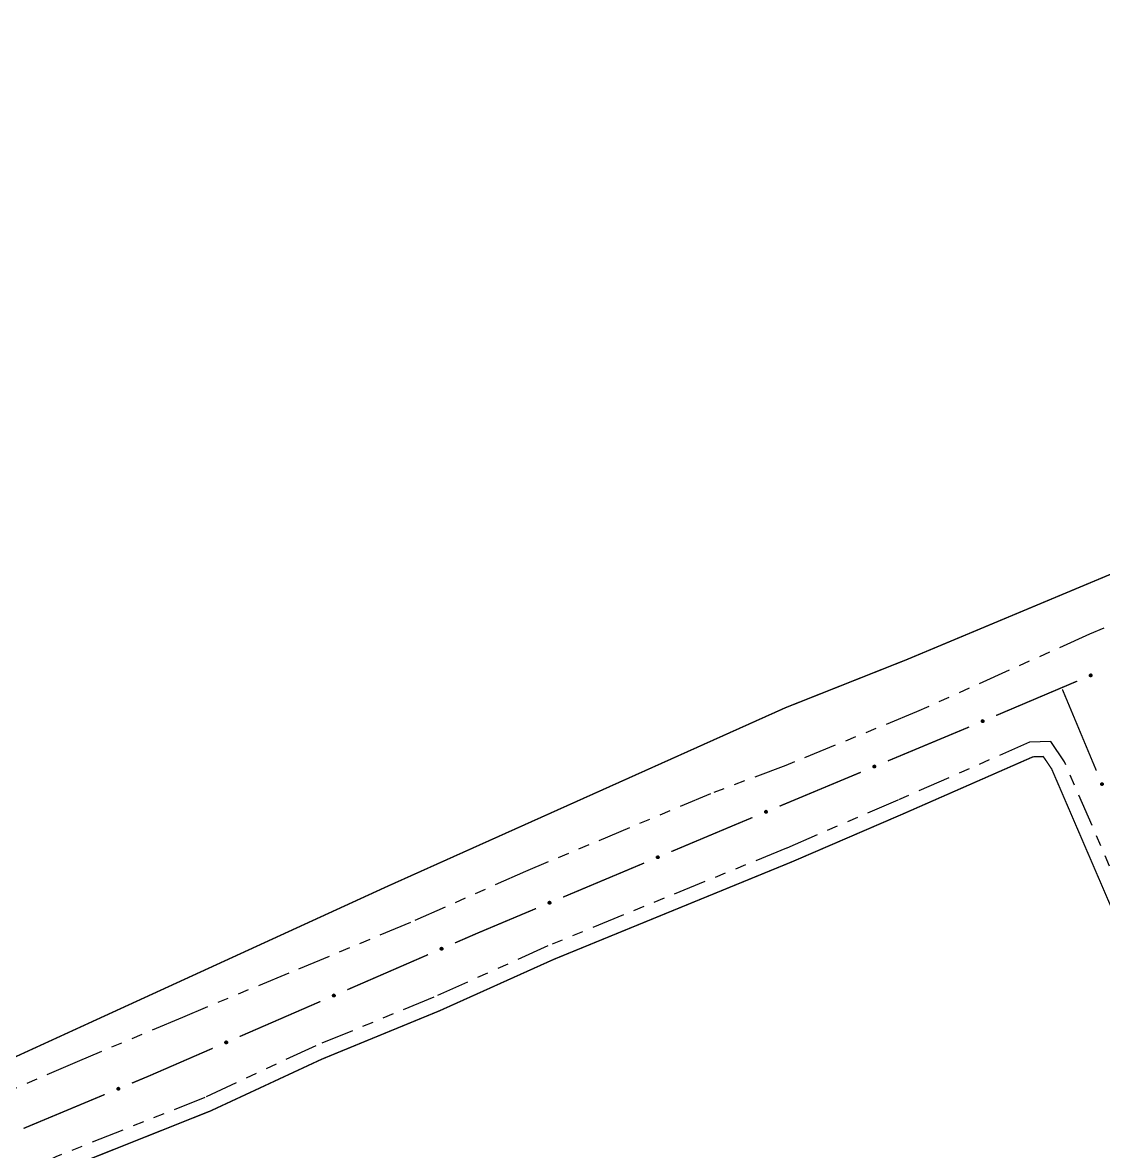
# Model space of a CAD drawing. Extents: x 212200 to 214553, y 4880545 to 4882659.
# Drawn here: x 212517.2 to 212664.5, y 4881722.6 to 4881876.5 of the extents above; entities that cross this region are included whole.
import ezdxf

# ---------------------------------------------------------------- set-up
doc = ezdxf.new("R2010")
doc.units = 0
doc.header["$LTSCALE"] = 1.5
doc.header["$MEASUREMENT"] = 0
doc.linetypes.add('TRACO_12', pattern=[2.5, 2, -0.5])
doc.linetypes.add('TRACO_25', pattern=[8, 3, -1, 1, -1, 1, -1])
for name, color, linetype in [('RU-QUADRA', 210, 'CONTINUOUS'), ('SV-EIXO-RUA-N-PAV', 6, 'CONTINUOUS'), ('SV-RUA-NAO-PAV', 7, 'CONTINUOUS')]:
    doc.layers.add(name, color=color, linetype=linetype)

msp = doc.modelspace()

# ---------------------------------------------------------------- linework, layer by layer
at = {"layer": 'RU-QUADRA', "linetype": 'TRACO_12', "const_width": 0.18, "flags": 128}
for points in [[(212489.164757, 4881986.135193), (212488.948578, 4881959.321952), (212489.167826, 4881927.808187), (212488.891121, 4881882.507408), (212432.397403, 4881793.455384), (212417.882575, 4881763.02328), (212416.805336, 4881738.65747), (212433.900467, 4881700.932708), (212505.018292, 4881730.37495), (212566.987452, 4881758.776146), (212621.178855, 4881783.091815), (212637.742347, 4881789.662463), (212676.918309, 4881806.061625), (212691.15408, 4881829.640669), (212710.048323, 4881861.859366), (212715.983597, 4881890.598269), (212724.564962, 4881935.044364), (212740.185858, 4882008.603401), (212619.712691, 4882003.6638), (212609.333983, 4882003.4891), (212554.743794, 4882001.734165), (212534.330392, 4882001.149715), (212529.23816, 4882000.391092)], [(212620.990312, 4881695.957654), (212625.324311, 4881697.790518), (212678.896658, 4881720.046469), (212679.972026, 4881721.194836), (212679.956095, 4881722.520858), (212657.461767, 4881774.757749), (212656.317747, 4881776.445866), (212654.906221, 4881776.397201), (212637.313653, 4881768.669376), (212622.081252, 4881762.098899), (212589.592756, 4881748.79428), (212574.060263, 4881741.801634), (212557.996863, 4881735.200371), (212542.827281, 4881728.144239), (212522.567166, 4881720.069064), (212510.879114, 4881714.272446), (212490.158153, 4881705.510857), (212490.195579, 4881705.885894), (212496.28622, 4881690.800515), (212512.540057, 4881649.843124), (212511.972811, 4881649.93192), (212555.262959, 4881668.080144)]]:
    msp.add_lwpolyline(points, close=True, dxfattribs=at)
at = {"layer": 'SV-EIXO-RUA-N-PAV'}
for points in [[(212662.959615, 4881787.453981), (212662.941928, 4881787.408382), (212662.917404, 4881787.372809), (212662.888409, 4881787.349026), (212662.857308, 4881787.334691), (212662.823838, 4881787.323609), (212662.787628, 4881787.319882), (212662.746523, 4881787.324646), (212662.700657, 4881787.342067), (212662.665866, 4881787.369585), (212662.641029, 4881787.396763), (212662.624214, 4881787.428333), (212662.613994, 4881787.461028), (212662.611365, 4881787.498769), (212662.6166, 4881787.540378), (212662.635234, 4881787.586075), (212662.659516, 4881787.620785), (212662.688165, 4881787.643052), (212662.72001, 4881787.659756), (212662.754316, 4881787.67066), (212662.789882, 4881787.674114), (212662.831766, 4881787.668768), (212662.876625, 4881787.649779), (212662.91152, 4881787.625956), (212662.934184, 4881787.597627), (212662.949923, 4881787.565905), (212662.961446, 4881787.53247), (212662.966709, 4881787.496227), (212662.959615, 4881787.453981)], [(212648.230306, 4881781.205183), (212648.21262, 4881781.159585), (212648.188095, 4881781.124011), (212648.159101, 4881781.100229), (212648.128, 4881781.085894), (212648.094529, 4881781.074812), (212648.05832, 4881781.071084), (212648.017214, 4881781.075849), (212647.971348, 4881781.093269), (212647.936558, 4881781.120787), (212647.911721, 4881781.147966), (212647.894906, 4881781.179536), (212647.884685, 4881781.212231), (212647.882057, 4881781.249971), (212647.887292, 4881781.291581), (212647.905925, 4881781.337277), (212647.930208, 4881781.371987), (212647.958856, 4881781.394254), (212647.990702, 4881781.410958), (212648.025008, 4881781.421862), (212648.060573, 4881781.425317), (212648.102458, 4881781.41997), (212648.147316, 4881781.400981), (212648.182212, 4881781.377158), (212648.204875, 4881781.348829), (212648.220615, 4881781.317107), (212648.232138, 4881781.283672), (212648.2374, 4881781.247429), (212648.230306, 4881781.205183)], [(212633.471836, 4881775.024094), (212633.4539, 4881774.978593), (212633.42918, 4881774.943155), (212633.400056, 4881774.919532), (212633.368876, 4881774.905368), (212633.335346, 4881774.89447), (212633.299116, 4881774.890941), (212633.258037, 4881774.895931), (212633.212268, 4881774.913603), (212633.177629, 4881774.941312), (212633.152942, 4881774.968626), (212633.1363, 4881775.000288), (212633.126259, 4881775.033039), (212633.123838, 4881775.070794), (212633.129302, 4881775.112373), (212633.148186, 4881775.157967), (212633.172658, 4881775.192543), (212633.201429, 4881775.214652), (212633.233365, 4881775.231181), (212633.267731, 4881775.241897), (212633.303315, 4881775.245156), (212633.345169, 4881775.239579), (212633.389923, 4881775.220345), (212633.424687, 4881775.19633), (212633.447195, 4881775.167877), (212633.462759, 4881775.136069), (212633.474099, 4881775.102571), (212633.479162, 4881775.0663), (212633.471836, 4881775.024094)], [(212664.370185, 4881772.857909), (212664.415692, 4881772.839988), (212664.451139, 4881772.815281), (212664.474772, 4881772.786164), (212664.488947, 4881772.75499), (212664.499856, 4881772.721463), (212664.503397, 4881772.685234), (212664.498421, 4881772.644154), (212664.480765, 4881772.598378), (212664.453068, 4881772.56373), (212664.425762, 4881772.539033), (212664.394106, 4881772.522381), (212664.361359, 4881772.512329), (212664.323605, 4881772.509894), (212664.282023, 4881772.515344), (212664.236423, 4881772.534212), (212664.201839, 4881772.558673), (212664.179719, 4881772.587436), (212664.16318, 4881772.619367), (212664.152452, 4881772.653728), (212664.149181, 4881772.689311), (212664.154743, 4881772.731168), (212664.173962, 4881772.775928), (212664.197965, 4881772.8107), (212664.22641, 4881772.833218), (212664.258213, 4881772.848793), (212664.291707, 4881772.860144), (212664.327976, 4881772.86522), (212664.370185, 4881772.857909)], [(212618.708436, 4881768.856273), (212618.6905, 4881768.810772), (212618.66578, 4881768.775334), (212618.636656, 4881768.751711), (212618.605476, 4881768.737547), (212618.571945, 4881768.726649), (212618.535716, 4881768.72312), (212618.494637, 4881768.728111), (212618.448867, 4881768.745783), (212618.414229, 4881768.773491), (212618.389541, 4881768.800806), (212618.3729, 4881768.832468), (212618.362859, 4881768.865218), (212618.360438, 4881768.902973), (212618.365901, 4881768.944553), (212618.384785, 4881768.990146), (212618.409258, 4881769.024722), (212618.438029, 4881769.046832), (212618.469965, 4881769.06336), (212618.50433, 4881769.074076), (212618.539914, 4881769.077335), (212618.581769, 4881769.071759), (212618.626522, 4881769.052524), (212618.661287, 4881769.028509), (212618.683794, 4881769.000057), (212618.699359, 4881768.968248), (212618.710699, 4881768.93475), (212618.715762, 4881768.898479), (212618.708436, 4881768.856273)], [(212603.956016, 4881762.662951), (212603.938191, 4881762.617406), (212603.913557, 4881762.581908), (212603.88449, 4881762.558215), (212603.853345, 4881762.543975), (212603.819841, 4881762.532995), (212603.78362, 4881762.529378), (212603.742529, 4881762.534269), (212603.696717, 4881762.55183), (212603.662011, 4881762.579454), (212603.637257, 4881762.606709), (212603.620539, 4881762.63833), (212603.610418, 4881762.671056), (212603.607905, 4881762.708805), (212603.613268, 4881762.750398), (212603.632041, 4881762.796037), (212603.65643, 4881762.830672), (212603.685146, 4881762.852852), (212603.717043, 4881762.869458), (212603.751382, 4881762.880257), (212603.786958, 4881762.883603), (212603.828826, 4881762.878128), (212603.873626, 4881762.859002), (212603.908449, 4881762.835072), (212603.931025, 4881762.806674), (212603.946667, 4881762.774903), (212603.958088, 4881762.741433), (212603.96324, 4881762.705174), (212603.956016, 4881762.662951)], [(212589.207648, 4881756.459272), (212589.189822, 4881756.413727), (212589.165189, 4881756.378229), (212589.136122, 4881756.354536), (212589.104977, 4881756.340296), (212589.071473, 4881756.329317), (212589.035252, 4881756.3257), (212588.994161, 4881756.33059), (212588.948348, 4881756.348151), (212588.913643, 4881756.375775), (212588.888889, 4881756.40303), (212588.872171, 4881756.434651), (212588.86205, 4881756.467377), (212588.859537, 4881756.505126), (212588.8649, 4881756.546719), (212588.883673, 4881756.592358), (212588.908061, 4881756.626993), (212588.936778, 4881756.649173), (212588.968675, 4881756.665779), (212589.003014, 4881756.676578), (212589.038589, 4881756.679924), (212589.080457, 4881756.674449), (212589.125258, 4881756.655323), (212589.16008, 4881756.631393), (212589.182657, 4881756.602995), (212589.198299, 4881756.571225), (212589.20972, 4881756.537755), (212589.214871, 4881756.501496), (212589.207648, 4881756.459272)], [(212574.485449, 4881750.197754), (212574.468169, 4881750.152), (212574.443962, 4881750.116209), (212574.41518, 4881750.09217), (212574.384208, 4881750.077559), (212574.350837, 4881750.066179), (212574.314662, 4881750.062129), (212574.273516, 4881750.066528), (212574.227497, 4881750.08354), (212574.192463, 4881750.110747), (212574.167385, 4881750.137704), (212574.15029, 4881750.169123), (212574.139779, 4881750.201725), (212574.136814, 4881750.239441), (212574.141679, 4881750.281095), (212574.159905, 4881750.326956), (212574.183878, 4881750.361881), (212574.212327, 4881750.384402), (212574.244023, 4881750.401388), (212574.27823, 4881750.412597), (212574.313763, 4881750.416368), (212574.355694, 4881750.411394), (212574.40072, 4881750.392806), (212574.435826, 4881750.369294), (212574.458741, 4881750.341168), (212574.474762, 4881750.309587), (212574.486582, 4881750.276256), (212574.492167, 4881750.240061), (212574.485449, 4881750.197754)], [(212559.812328, 4881743.818136), (212559.795048, 4881743.772382), (212559.770841, 4881743.736592), (212559.742059, 4881743.712552), (212559.711087, 4881743.697941), (212559.677717, 4881743.686561), (212559.641541, 4881743.682512), (212559.600395, 4881743.68691), (212559.554376, 4881743.703922), (212559.519342, 4881743.731129), (212559.494264, 4881743.758086), (212559.477169, 4881743.789505), (212559.466658, 4881743.822108), (212559.463694, 4881743.859823), (212559.468558, 4881743.901478), (212559.486784, 4881743.947338), (212559.510757, 4881743.982263), (212559.539206, 4881744.004784), (212559.570902, 4881744.02177), (212559.605109, 4881744.032979), (212559.640643, 4881744.03675), (212559.682573, 4881744.031777), (212559.727599, 4881744.013188), (212559.762705, 4881743.989676), (212559.78562, 4881743.96155), (212559.801641, 4881743.929969), (212559.813461, 4881743.896638), (212559.819046, 4881743.860443), (212559.812328, 4881743.818136)], [(212545.139207, 4881737.438518), (212545.121927, 4881737.392764), (212545.09772, 4881737.356974), (212545.068939, 4881737.332934), (212545.037966, 4881737.318323), (212545.004596, 4881737.306944), (212544.96842, 4881737.302894), (212544.927274, 4881737.307292), (212544.881255, 4881737.324304), (212544.846221, 4881737.351512), (212544.821143, 4881737.378468), (212544.804048, 4881737.409887), (212544.793537, 4881737.44249), (212544.790573, 4881737.480206), (212544.795438, 4881737.52186), (212544.813663, 4881737.56772), (212544.837636, 4881737.602645), (212544.866085, 4881737.625166), (212544.897781, 4881737.642153), (212544.931988, 4881737.653362), (212544.967522, 4881737.657132), (212545.009452, 4881737.652159), (212545.054478, 4881737.63357), (212545.089584, 4881737.610058), (212545.112499, 4881737.581932), (212545.12852, 4881737.550351), (212545.14034, 4881737.51702), (212545.145925, 4881737.480825), (212545.139207, 4881737.438518)], [(212530.440426, 4881731.115098), (212530.422499, 4881731.069594), (212530.397786, 4881731.034151), (212530.368666, 4881731.010523), (212530.337489, 4881730.996352), (212530.303961, 4881730.985448), (212530.267732, 4881730.981912), (212530.226652, 4881730.986894), (212530.180879, 4881731.004558), (212530.146235, 4881731.03226), (212530.121542, 4881731.059569), (212530.104895, 4881731.091228), (212530.094847, 4881731.123976), (212530.092419, 4881731.161731), (212530.097874, 4881731.203311), (212530.116749, 4881731.248908), (212530.141215, 4881731.283489), (212530.169982, 4881731.305605), (212530.201915, 4881731.322139), (212530.236278, 4881731.332862), (212530.271861, 4881731.336128), (212530.313717, 4881731.330559), (212530.358474, 4881731.311333), (212530.393243, 4881731.287325), (212530.415757, 4881731.258877), (212530.431328, 4881731.227072), (212530.442673, 4881731.193576), (212530.447744, 4881731.157306), (212530.440426, 4881731.115098)]]:
    msp.add_lwpolyline(points, close=True, dxfattribs=at)
for points in [[(212662.876625, 4881787.649779), (212662.611365, 4881787.498769)], [(212662.91152, 4881787.625956), (212662.613994, 4881787.461028)], [(212662.851258, 4881787.656365), (212662.616585, 4881787.521234)], [(212662.831766, 4881787.668768), (212662.6166, 4881787.540378)], [(212662.891683, 4881787.637942), (212662.616624, 4881787.482712)], [(212662.919357, 4881787.611144), (212662.621686, 4881787.446321)], [(212662.934184, 4881787.597627), (212662.624214, 4881787.428333)], [(212662.806684, 4881787.6671), (212662.632877, 4881787.566684)], [(212662.939493, 4881787.581148), (212662.63322, 4881787.415641)], [(212662.789882, 4881787.674114), (212662.635234, 4881787.586075)], [(212662.949923, 4881787.565905), (212662.641029, 4881787.396763)], [(212662.768352, 4881787.670107), (212662.65309, 4881787.606386)], [(212662.952626, 4881787.546699), (212662.658724, 4881787.383475)], [(212662.754316, 4881787.67066), (212662.659516, 4881787.620785)], [(212662.961446, 4881787.53247), (212662.665866, 4881787.369585)], [(212662.959668, 4881787.512631), (212662.687653, 4881787.35721)], [(212662.966709, 4881787.496227), (212662.700657, 4881787.342067)], [(212662.961685, 4881787.476431), (212662.726099, 4881787.336465)], [(212662.959615, 4881787.453981), (212662.746523, 4881787.324646)], [(212662.948972, 4881787.429534), (212662.773719, 4881787.32554)], [(212662.941928, 4881787.408382), (212662.787628, 4881787.319882)], [(212662.928036, 4881787.388043), (212662.813497, 4881787.326111)], [(212662.917404, 4881787.372809), (212662.823838, 4881787.323609)], [(212648.147316, 4881781.400981), (212647.882057, 4881781.249971)], [(212648.182212, 4881781.377158), (212647.884685, 4881781.212231)], [(212648.12195, 4881781.407568), (212647.887277, 4881781.272436)], [(212648.102458, 4881781.41997), (212647.887292, 4881781.291581)], [(212648.162375, 4881781.389144), (212647.887315, 4881781.233914)], [(212648.190048, 4881781.362346), (212647.892378, 4881781.197524)], [(212648.204875, 4881781.348829), (212647.894906, 4881781.179536)], [(212648.077375, 4881781.418302), (212647.903569, 4881781.317886)], [(212648.210185, 4881781.332351), (212647.903912, 4881781.166843)], [(212648.060573, 4881781.425317), (212647.905925, 4881781.337277)], [(212648.220615, 4881781.317107), (212647.911721, 4881781.147966)], [(212648.039043, 4881781.421309), (212647.923782, 4881781.357588)], [(212648.223317, 4881781.297902), (212647.929415, 4881781.134678)], [(212648.025008, 4881781.421862), (212647.930208, 4881781.371987)], [(212648.232138, 4881781.283672), (212647.936558, 4881781.120787)], [(212648.230359, 4881781.263833), (212647.958345, 4881781.108413)], [(212648.2374, 4881781.247429), (212647.971348, 4881781.093269)], [(212648.232377, 4881781.227633), (212647.996791, 4881781.087667)], [(212648.230306, 4881781.205183), (212648.017214, 4881781.075849)], [(212648.219663, 4881781.180737), (212648.044411, 4881781.076742)], [(212648.21262, 4881781.159585), (212648.05832, 4881781.071084)], [(212648.198727, 4881781.139246), (212648.084189, 4881781.077313)], [(212648.188095, 4881781.124011), (212648.094529, 4881781.074812)], [(212633.389923, 4881775.220345), (212633.123838, 4881775.070794)], [(212633.424687, 4881775.19633), (212633.126259, 4881775.033039)], [(212633.404916, 4881775.208425), (212633.129008, 4881775.054707)], [(212633.364593, 4881775.22707), (212633.129182, 4881775.093229)], [(212633.345169, 4881775.239579), (212633.129302, 4881775.112373)], [(212633.432442, 4881775.181475), (212633.133871, 4881775.01829)], [(212633.447195, 4881775.167877), (212633.1363, 4881775.000288)], [(212633.452414, 4881775.15137), (212633.145236, 4881774.987546)], [(212633.320078, 4881775.238049), (212633.145723, 4881775.138589)], [(212633.303315, 4881775.245156), (212633.148186, 4881775.157967)], [(212633.462759, 4881775.136069), (212633.152942, 4881774.968626)], [(212633.281763, 4881775.241267), (212633.166153, 4881775.178179)], [(212633.465357, 4881775.116849), (212633.170563, 4881774.955242)], [(212633.267731, 4881775.241897), (212633.172658, 4881775.192543)], [(212633.474099, 4881775.102571), (212633.177629, 4881774.941312)], [(212633.472212, 4881775.082743), (212633.199348, 4881774.928818)], [(212633.479162, 4881775.0663), (212633.212268, 4881774.913603)], [(212633.47403, 4881775.046532), (212633.237679, 4881774.907862)], [(212633.471836, 4881775.024094), (212633.258037, 4881774.895931)], [(212633.461059, 4881774.999706), (212633.285238, 4881774.896676)], [(212633.4539, 4881774.978593), (212633.299116, 4881774.890941)], [(212633.439896, 4881774.95833), (212633.325019, 4881774.897028)], [(212633.42918, 4881774.943155), (212633.335346, 4881774.89447)], [(212664.149181, 4881772.689311), (212664.236423, 4881772.534212)], [(212664.152452, 4881772.653728), (212664.201839, 4881772.558673)], [(212664.153077, 4881772.667761), (212664.216204, 4881772.552173)], [(212664.154743, 4881772.731168), (212664.282023, 4881772.515344)], [(212664.156282, 4881772.706077), (212664.255802, 4881772.531756)], [(212664.167245, 4881772.750595), (212664.301167, 4881772.51523)], [(212664.173962, 4881772.775928), (212664.323605, 4881772.509894)], [(212664.185877, 4881772.790925), (212664.339689, 4881772.51507)], [(212664.197965, 4881772.8107), (212664.361359, 4881772.512329)], [(212664.212817, 4881772.81846), (212664.376105, 4881772.519945)], [(212664.22641, 4881772.833218), (212664.394106, 4881772.522381)], [(212664.242916, 4881772.838442), (212664.406845, 4881772.531321)], [(212664.258213, 4881772.848793), (212664.425762, 4881772.539033)], [(212664.277432, 4881772.851397), (212664.439141, 4881772.556659)], [(212664.291707, 4881772.860144), (212664.453068, 4881772.56373)], [(212664.311536, 4881772.858264), (212664.465554, 4881772.585453)], [(212664.327976, 4881772.86522), (212664.480765, 4881772.598378)], [(212664.347746, 4881772.860095), (212664.486498, 4881772.623792)], [(212664.370185, 4881772.857909), (212664.498421, 4881772.644154)], [(212664.394576, 4881772.84714), (212664.497667, 4881772.671354)], [(212664.415692, 4881772.839988), (212664.503397, 4881772.685234)], [(212664.435959, 4881772.825991), (212664.497301, 4881772.711135)], [(212664.451139, 4881772.815281), (212664.499856, 4881772.721463)], [(212618.626522, 4881769.052524), (212618.360438, 4881768.902973)], [(212618.661287, 4881769.028509), (212618.362859, 4881768.865218)], [(212618.641516, 4881769.040604), (212618.365608, 4881768.886887)], [(212618.601192, 4881769.059249), (212618.365781, 4881768.925408)], [(212618.581769, 4881769.071759), (212618.365901, 4881768.944553)], [(212618.669042, 4881769.013655), (212618.370471, 4881768.850469)], [(212618.683794, 4881769.000057), (212618.3729, 4881768.832468)], [(212618.689013, 4881768.983549), (212618.381836, 4881768.819726)], [(212618.556678, 4881769.070229), (212618.382323, 4881768.970768)], [(212618.539914, 4881769.077335), (212618.384785, 4881768.990146)], [(212618.699359, 4881768.968248), (212618.389541, 4881768.800806)], [(212618.518363, 4881769.073446), (212618.402753, 4881769.010359)], [(212618.701956, 4881768.949028), (212618.407163, 4881768.787421)], [(212618.50433, 4881769.074076), (212618.409258, 4881769.024722)], [(212618.710699, 4881768.93475), (212618.414229, 4881768.773491)], [(212618.708811, 4881768.914922), (212618.435947, 4881768.760997)], [(212618.715762, 4881768.898479), (212618.448867, 4881768.745783)], [(212618.71063, 4881768.878711), (212618.474279, 4881768.740041)], [(212618.708436, 4881768.856273), (212618.494637, 4881768.728111)], [(212618.697659, 4881768.831885), (212618.521838, 4881768.728855)], [(212618.6905, 4881768.810772), (212618.535716, 4881768.72312)], [(212618.676495, 4881768.79051), (212618.561619, 4881768.729207)], [(212618.66578, 4881768.775334), (212618.571945, 4881768.726649)], [(212603.873626, 4881762.859002), (212603.607905, 4881762.708805)], [(212603.908449, 4881762.835072), (212603.610418, 4881762.671056)], [(212603.888648, 4881762.847119), (212603.613115, 4881762.692731)], [(212603.84828, 4881762.865666), (212603.613195, 4881762.731253)], [(212603.828826, 4881762.878128), (212603.613268, 4881762.750398)], [(212603.91624, 4881762.820236), (212603.618066, 4881762.656325)], [(212603.931025, 4881762.806674), (212603.620539, 4881762.63833)], [(212603.936284, 4881762.790179), (212603.629506, 4881762.62561)], [(212603.803738, 4881762.876537), (212603.629626, 4881762.776653)], [(212603.786958, 4881762.883603), (212603.632041, 4881762.796037)], [(212603.946667, 4881762.774903), (212603.637257, 4881762.606709)], [(212603.765416, 4881762.879661), (212603.64996, 4881762.816293)], [(212603.949311, 4881762.75569), (212603.654911, 4881762.593367)], [(212603.751382, 4881762.880257), (212603.65643, 4881762.830672)], [(212603.958088, 4881762.741433), (212603.662011, 4881762.579454)], [(212603.956249, 4881762.7216), (212603.68376, 4881762.567013)], [(212603.96324, 4881762.705174), (212603.696717, 4881762.55183)], [(212603.958156, 4881762.685394), (212603.722142, 4881762.54615)], [(212603.956016, 4881762.662951), (212603.742529, 4881762.534269)], [(212603.945298, 4881762.638537), (212603.769728, 4881762.535079)], [(212603.938191, 4881762.617406), (212603.78362, 4881762.529378)], [(212603.924236, 4881762.59711), (212603.809508, 4881762.535529)], [(212603.913557, 4881762.581908), (212603.819841, 4881762.532995)], [(212589.125258, 4881756.655323), (212588.859537, 4881756.505126)], [(212589.16008, 4881756.631393), (212588.86205, 4881756.467377)], [(212589.14028, 4881756.64344), (212588.864746, 4881756.489052)], [(212589.099911, 4881756.661987), (212588.864826, 4881756.527574)], [(212589.080457, 4881756.674449), (212588.8649, 4881756.546719)], [(212589.167871, 4881756.616557), (212588.869698, 4881756.452647)], [(212589.182657, 4881756.602995), (212588.872171, 4881756.434651)], [(212589.187916, 4881756.5865), (212588.881137, 4881756.421931)], [(212589.05537, 4881756.672858), (212588.881257, 4881756.572974)], [(212589.038589, 4881756.679924), (212588.883673, 4881756.592358)], [(212589.198299, 4881756.571225), (212588.888889, 4881756.40303)], [(212589.017048, 4881756.675982), (212588.901591, 4881756.612614)], [(212589.200943, 4881756.552011), (212588.906543, 4881756.389688)], [(212589.003014, 4881756.676578), (212588.908061, 4881756.626993)], [(212589.20972, 4881756.537755), (212588.913643, 4881756.375775)], [(212589.207881, 4881756.517921), (212588.935392, 4881756.363334)], [(212589.214871, 4881756.501496), (212588.948348, 4881756.348151)], [(212589.209787, 4881756.481715), (212588.973774, 4881756.342471)], [(212589.207648, 4881756.459272), (212588.994161, 4881756.33059)], [(212589.19693, 4881756.434858), (212589.02136, 4881756.331401)], [(212589.189822, 4881756.413727), (212589.035252, 4881756.3257)], [(212589.175867, 4881756.393431), (212589.06114, 4881756.33185)], [(212589.165189, 4881756.378229), (212589.071473, 4881756.329317)], [(212574.40072, 4881750.392806), (212574.136814, 4881750.239441)], [(212574.435826, 4881750.369294), (212574.139779, 4881750.201725)], [(212574.355694, 4881750.411394), (212574.141679, 4881750.281095)], [(212574.375295, 4881750.399166), (212574.141835, 4881750.261952)], [(212574.415883, 4881750.381103), (212574.142216, 4881750.223431)], [(212574.443794, 4881750.354552), (212574.147602, 4881750.187087)], [(212574.458741, 4881750.341168), (212574.15029, 4881750.169123)], [(212574.330627, 4881750.409504), (212574.157722, 4881750.307545)], [(212574.464197, 4881750.324737), (212574.159408, 4881750.156511)], [(212574.313763, 4881750.416368), (212574.159905, 4881750.326956)], [(212574.474762, 4881750.309587), (212574.167385, 4881750.137704)], [(212574.29227, 4881750.412169), (212574.17758, 4881750.347425)], [(212574.27823, 4881750.412597), (212574.183878, 4881750.361881)], [(212574.477635, 4881750.290406), (212574.185197, 4881750.124574)], [(212574.486582, 4881750.276256), (212574.192463, 4881750.110747)], [(212574.48498, 4881750.256402), (212574.214359, 4881750.098567)], [(212574.492167, 4881750.240061), (212574.227497, 4881750.08354)], [(212574.48732, 4881750.220221), (212574.252988, 4881750.078164)], [(212574.485449, 4881750.197754), (212574.273516, 4881750.066528)], [(212574.475024, 4881750.173214), (212574.300703, 4881750.067664)], [(212574.468169, 4881750.152), (212574.314662, 4881750.062129)], [(212574.454458, 4881750.131538), (212574.340475, 4881750.068589)], [(212574.443962, 4881750.116209), (212574.350837, 4881750.066179)], [(212559.727599, 4881744.013188), (212559.463694, 4881743.859823)], [(212559.762705, 4881743.989676), (212559.466658, 4881743.822108)], [(212559.682573, 4881744.031777), (212559.468558, 4881743.901478)], [(212559.702175, 4881744.019548), (212559.468714, 4881743.882334)], [(212559.742762, 4881744.001485), (212559.469095, 4881743.843813)], [(212559.770673, 4881743.974935), (212559.474481, 4881743.80747)], [(212559.78562, 4881743.96155), (212559.477169, 4881743.789505)], [(212559.657506, 4881744.029886), (212559.484601, 4881743.927927)], [(212559.791076, 4881743.945119), (212559.486287, 4881743.776893)], [(212559.640643, 4881744.03675), (212559.486784, 4881743.947338)], [(212559.801641, 4881743.929969), (212559.494264, 4881743.758086)], [(212559.619149, 4881744.032552), (212559.504459, 4881743.967807)], [(212559.605109, 4881744.032979), (212559.510757, 4881743.982263)], [(212559.804514, 4881743.910789), (212559.512076, 4881743.744956)], [(212559.813461, 4881743.896638), (212559.519342, 4881743.731129)], [(212559.811859, 4881743.876784), (212559.541238, 4881743.718949)], [(212559.819046, 4881743.860443), (212559.554376, 4881743.703922)], [(212559.814199, 4881743.840603), (212559.579867, 4881743.698547)], [(212559.812328, 4881743.818136), (212559.600395, 4881743.68691)], [(212559.801903, 4881743.793596), (212559.627582, 4881743.688046)], [(212559.795048, 4881743.772382), (212559.641541, 4881743.682512)], [(212559.781337, 4881743.75192), (212559.667354, 4881743.688971)], [(212559.770841, 4881743.736592), (212559.677717, 4881743.686561)], [(212545.054478, 4881737.63357), (212544.790573, 4881737.480206)], [(212545.089584, 4881737.610058), (212544.793537, 4881737.44249)], [(212545.009452, 4881737.652159), (212544.795438, 4881737.52186)], [(212545.029054, 4881737.63993), (212544.795593, 4881737.502716)], [(212545.069641, 4881737.621867), (212544.795974, 4881737.464196)], [(212545.097552, 4881737.595317), (212544.80136, 4881737.427852)], [(212545.112499, 4881737.581932), (212544.804048, 4881737.409887)], [(212544.984385, 4881737.650268), (212544.81148, 4881737.548309)], [(212545.117955, 4881737.565502), (212544.813166, 4881737.397275)], [(212544.967522, 4881737.657132), (212544.813663, 4881737.56772)], [(212545.12852, 4881737.550351), (212544.821143, 4881737.378468)], [(212544.946028, 4881737.652934), (212544.831338, 4881737.588189)], [(212544.931988, 4881737.653362), (212544.837636, 4881737.602645)], [(212545.131393, 4881737.531171), (212544.838955, 4881737.365338)], [(212545.14034, 4881737.51702), (212544.846221, 4881737.351512)], [(212545.138738, 4881737.497166), (212544.868118, 4881737.339331)], [(212545.145925, 4881737.480825), (212544.881255, 4881737.324304)], [(212545.141078, 4881737.460986), (212544.906747, 4881737.318929)], [(212545.139207, 4881737.438518), (212544.927274, 4881737.307292)], [(212545.128782, 4881737.413978), (212544.954462, 4881737.308428)], [(212545.121927, 4881737.392764), (212544.96842, 4881737.302894)], [(212545.108216, 4881737.372302), (212544.994233, 4881737.309353)], [(212545.09772, 4881737.356974), (212545.004596, 4881737.306944)], [(212530.358474, 4881731.311333), (212530.092419, 4881731.161731)], [(212530.393243, 4881731.287325), (212530.094847, 4881731.123976)], [(212530.37347, 4881731.299417), (212530.097592, 4881731.145645)], [(212530.333143, 4881731.318054), (212530.097758, 4881731.184167)], [(212530.313717, 4881731.330559), (212530.097874, 4881731.203311)], [(212530.401001, 4881731.272472), (212530.102462, 4881731.109229)], [(212530.415757, 4881731.258877), (212530.104895, 4881731.091228)], [(212530.420979, 4881731.242371), (212530.113833, 4881731.078487)], [(212530.288626, 4881731.329024), (212530.114291, 4881731.22953)], [(212530.271861, 4881731.336128), (212530.116749, 4881731.248908)], [(212530.431328, 4881731.227072), (212530.121542, 4881731.059569)], [(212530.250311, 4881731.332235), (212530.134713, 4881731.269125)], [(212530.433929, 4881731.207853), (212530.139166, 4881731.046188)], [(212530.236278, 4881731.332862), (212530.141215, 4881731.283489)], [(212530.442673, 4881731.193576), (212530.146235, 4881731.03226)], [(212530.44079, 4881731.173747), (212530.167956, 4881731.01977)], [(212530.447744, 4881731.157306), (212530.180879, 4881731.004558)], [(212530.442616, 4881731.137537), (212530.206292, 4881730.998821)], [(212530.440426, 4881731.115098), (212530.226652, 4881730.986894)], [(212530.429654, 4881731.090709), (212530.253853, 4881730.987644)], [(212530.422499, 4881731.069594), (212530.267732, 4881730.981912)], [(212530.408498, 4881731.049329), (212530.293634, 4881730.988004)], [(212530.397786, 4881731.034151), (212530.303961, 4881730.985448)]]:
    msp.add_lwpolyline(points, dxfattribs=at)
at = {"layer": 'SV-EIXO-RUA-N-PAV', "const_width": 0.18}
for points in [[(212660.943189, 4881786.718105), (212649.896208, 4881782.031507)], [(212658.922774, 4881785.599), (212663.552448, 4881774.528042)], [(212645.816391, 4881780.300675), (212635.142251, 4881775.841257)], [(212646.213881, 4881780.469307), (212645.816391, 4881780.300675)], [(212631.451401, 4881774.299301), (212620.37885, 4881769.673436)], [(212614.44473, 4881767.194292), (212605.62444, 4881763.48417)], [(212614.842575, 4881767.360503), (212614.44473, 4881767.194292)], [(212616.688, 4881768.131481), (212614.842575, 4881767.360503)], [(212601.937348, 4881761.933251), (212590.876071, 4881757.280492)], [(212587.188979, 4881755.729572), (212579.814795, 4881752.627732)], [(212579.308469, 4881752.414754), (212576.143932, 4881751.038868)], [(212579.814795, 4881752.627732), (212579.308469, 4881752.414754)], [(212572.475651, 4881749.443964), (212561.470811, 4881744.65925)], [(212557.80253, 4881743.064346), (212546.79769, 4881738.279633)], [(212543.12941, 4881736.684728), (212534.875779, 4881733.096193)], [(212534.875779, 4881733.096193), (212534.412136, 4881732.894609)], [(212534.412136, 4881732.894609), (212532.110681, 4881731.932587)], [(212528.420132, 4881730.389913), (212517.348482, 4881725.761892)]]:
    msp.add_lwpolyline(points, dxfattribs=at)
at = {"layer": 'SV-RUA-NAO-PAV', "linetype": 'TRACO_25'}
msp.add_polyline3d([(212719.914267, 4881885.378439, 5.197112), (212716.067444, 4881866.029177, 4.480844), (212711.089964, 4881851.139756, 4.107577), (212703.132577, 4881836.370349, 3.825105), (212698.623924, 4881828.850654, 4.188283), (212695.564788, 4881824.070849, 4.823845), (212694.486028, 4881816.421138, 5.661173), (212692.087456, 4881807.881468, 6.498501), (212686.558337, 4881803.581659, 7.709095), (212662.630876, 4881793.102188, 8.728012), (212639.063415, 4881782.532718, 6.004175), (212621.23115, 4881775.224619, 8.760521), (212610.973182, 4881771.368521, 10.155889), (212585.75784, 4881760.77249, 9.582791), (212570.074871, 4881753.807734, 7.689078), (212553.519044, 4881746.937837, 8.561183), (212539.007001, 4881740.896025, 7.165816), (212524.669869, 4881734.850227, 7.838582), (212510.632019, 4881728.77262, 6.792057)], dxfattribs=at)
msp.add_polyline3d([(212621.770287, 4881694.116013, 11.603174), (212626.097471, 4881695.945995, 11.744411), (212680.061936, 4881718.364847, 11.774675), (212681.981543, 4881720.41476, 11.421585), (212681.951148, 4881722.944667, 11.421585), (212659.223727, 4881775.722851, 9.151721), (212657.353365, 4881778.48276, 9.000397), (212654.453489, 4881778.382781, 8.838984), (212636.515396, 4881770.503178, 8.193334), (212621.306142, 4881763.942685, 8.193334), (212588.80304, 4881750.632085, 9.931633), (212573.269428, 4881743.638935, 8.586101), (212557.194587, 4881737.03297, 9.458205), (212542.034652, 4881729.981326, 8.162507), (212521.751271, 4881721.896878, 8.885108), (212510.044597, 4881716.091025, 7.390071), (212488.285913, 4881706.890647, 10.305392), (212488.156527, 4881705.594109, 10.305392), (212494.429445, 4881690.057263, 9.557875), (212511.102373, 4881648.043821, 10.130972), (212512.223405, 4881647.868337, 10.130972), (212556.040055, 4881666.237282, 12.124353)], close=True, dxfattribs=at)

doc.saveas('drawing.dxf')
